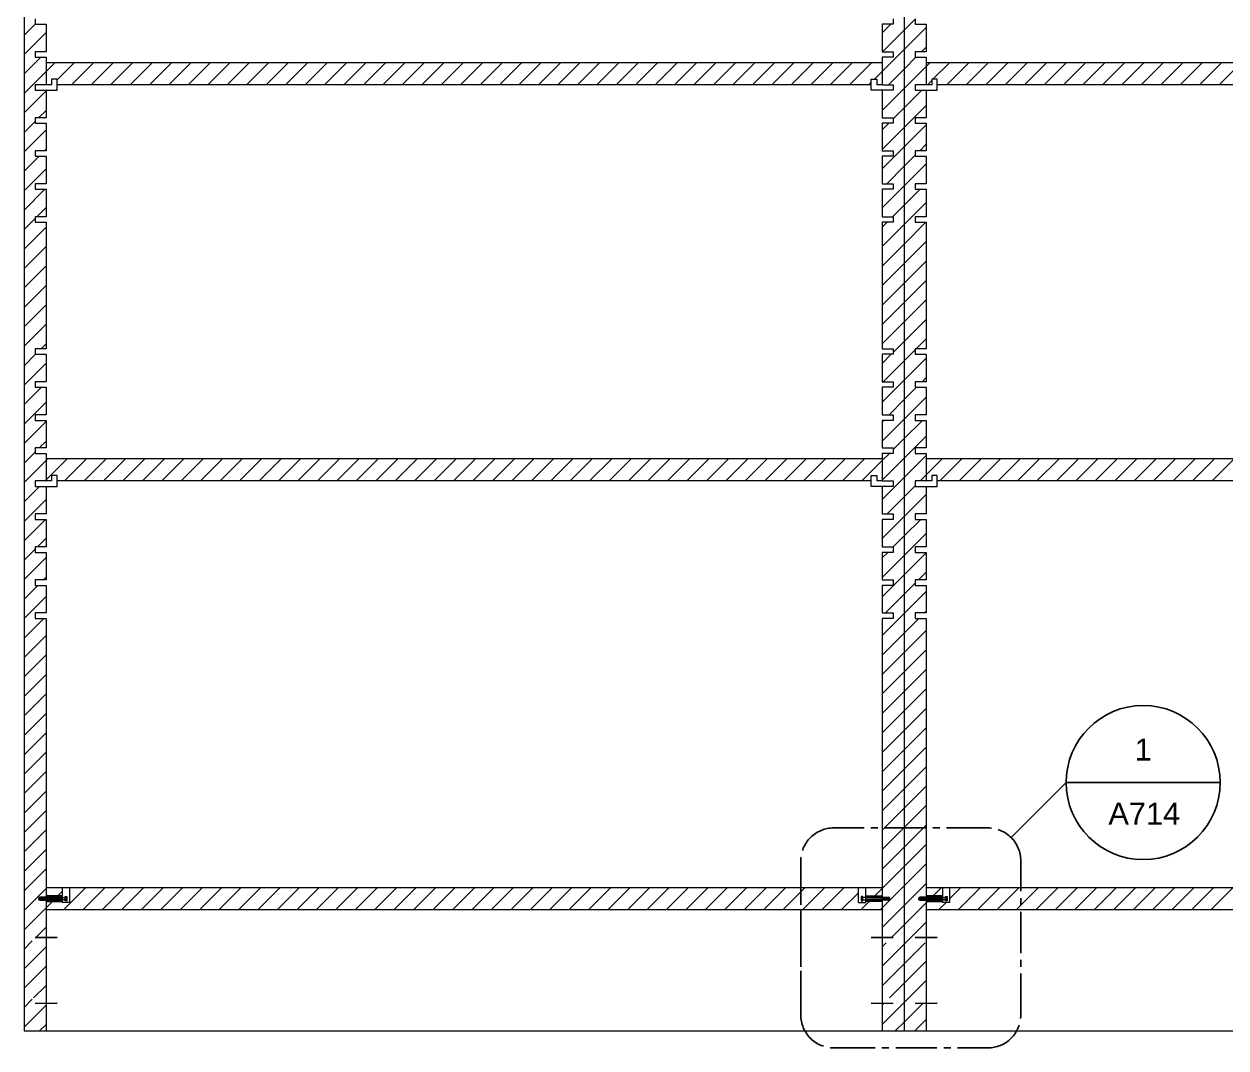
# Model space of a CAD drawing. Header units: millimetres. Extents: x -1085 to 10527, y 119 to 3003.
# Drawn here: x 2549.7 to 2659, y 1751.7 to 1844.7 of the extents above; entities that cross this region are included whole.
import ezdxf
from ezdxf.enums import TextEntityAlignment as Align

# ---------------------------------------------------------------- set-up
doc = ezdxf.new("R2010")
doc.units = ezdxf.units.MM
doc.linetypes.add('CENTER2', pattern=[1.125, 0.75, -0.125, 0.125, -0.125])
doc.layers.add('A-SECT A-MCUT', color=4, linetype='Continuous', lineweight=35)
doc.styles.add('ARIAL', font='arial.ttf')

msp = doc.modelspace()

# ---------------------------------------------------------------- linework, layer by layer
for p, q in [((2549.71, 1990.22), (2549.71, 1753.22)), ((2629.71, 1990.22), (2629.71, 1753.22)), ((2550.71, 1845.22), (2550.71, 1844.72)), ((2628.71, 1845.22), (2628.71, 1844.72)), ((2630.71, 1845.22), (2630.71, 1844.72)), ((2550.71, 1844.72), (2551.71, 1844.72)), ((2551.71, 1844.72), (2551.71, 1842.22)), ((2627.71, 1844.72), (2627.71, 1842.22)), ((2627.71, 1844.72), (2627.71, 1842.22)), ((2628.71, 1844.72), (2627.71, 1844.72)), ((2630.71, 1844.72), (2631.71, 1844.72)), ((2631.71, 1844.72), (2631.71, 1842.22)), ((2631.71, 1844.72), (2631.71, 1842.22)), ((2551.71, 1842.22), (2550.71, 1842.22)), ((2550.71, 1842.22), (2550.71, 1841.72)), ((2627.71, 1842.22), (2628.71, 1842.22)), ((2628.71, 1842.22), (2628.71, 1841.72)), ((2631.71, 1842.22), (2630.71, 1842.22)), ((2630.71, 1842.22), (2630.71, 1841.72)), ((2550.71, 1841.72), (2551.71, 1841.72)), ((2551.71, 1841.72), (2551.71, 1839.22)), ((2627.71, 1841.22), (2551.71, 1841.22)), ((2627.71, 1841.72), (2627.71, 1839.22)), ((2627.71, 1841.72), (2627.71, 1839.22)), ((2628.71, 1841.72), (2627.71, 1841.72)), ((2630.71, 1841.72), (2631.71, 1841.72)), ((2631.71, 1841.72), (2631.71, 1839.22)), ((2631.71, 1841.72), (2631.71, 1839.22)), ((2667.71, 1841.22), (2631.71, 1841.22)), ((2551.71, 1839.22), (2550.71, 1839.22)), ((2550.71, 1839.22), (2550.71, 1838.72)), ((2550.71, 1838.72), (2551.71, 1838.72)), ((2552.21, 1839.22), (2551.71, 1839.22)), ((2551.71, 1838.72), (2551.71, 1836.22)), ((2551.71, 1838.72), (2552.71, 1838.72)), ((2552.71, 1839.72), (2552.21, 1839.72)), ((2552.21, 1839.72), (2552.21, 1839.22)), ((2552.71, 1838.72), (2552.71, 1839.72)), ((2626.71, 1839.22), (2552.71, 1839.22)), ((2626.71, 1838.72), (2626.71, 1839.72)), ((2626.71, 1839.72), (2627.21, 1839.72)), ((2627.71, 1838.72), (2626.71, 1838.72)), ((2627.21, 1839.72), (2627.21, 1839.22)), ((2627.71, 1839.22), (2627.21, 1839.22)), ((2627.71, 1839.22), (2627.21, 1839.22)), ((2627.71, 1839.22), (2628.71, 1839.22)), ((2627.71, 1838.72), (2627.71, 1836.22)), ((2627.71, 1838.72), (2627.71, 1836.22)), ((2628.71, 1838.72), (2627.71, 1838.72)), ((2628.71, 1839.22), (2628.71, 1838.72)), ((2631.71, 1839.22), (2630.71, 1839.22)), ((2630.71, 1839.22), (2630.71, 1838.72)), ((2630.71, 1838.72), (2631.71, 1838.72)), ((2632.21, 1839.22), (2631.71, 1839.22)), ((2632.21, 1839.22), (2631.71, 1839.22)), ((2631.71, 1838.72), (2631.71, 1836.22)), ((2631.71, 1838.72), (2631.71, 1836.22)), ((2631.71, 1838.72), (2632.71, 1838.72)), ((2632.71, 1839.72), (2632.21, 1839.72)), ((2632.21, 1839.72), (2632.21, 1839.22)), ((2632.71, 1838.72), (2632.71, 1839.72)), ((2666.71, 1839.22), (2632.71, 1839.22)), ((2551.71, 1836.22), (2550.71, 1836.22)), ((2550.71, 1836.22), (2550.71, 1835.72)), ((2550.71, 1835.72), (2551.71, 1835.72)), ((2551.71, 1835.72), (2551.71, 1833.22)), ((2627.71, 1836.22), (2628.71, 1836.22)), ((2627.71, 1835.72), (2627.71, 1833.22)), ((2627.71, 1835.72), (2627.71, 1833.22)), ((2628.71, 1835.72), (2627.71, 1835.72)), ((2628.71, 1836.22), (2628.71, 1835.72)), ((2631.71, 1836.22), (2630.71, 1836.22)), ((2630.71, 1836.22), (2630.71, 1835.72)), ((2630.71, 1835.72), (2631.71, 1835.72)), ((2631.71, 1835.72), (2631.71, 1833.22)), ((2631.71, 1835.72), (2631.71, 1833.22)), ((2551.71, 1833.22), (2550.71, 1833.22)), ((2550.71, 1833.22), (2550.71, 1832.72)), ((2627.71, 1833.22), (2628.71, 1833.22)), ((2628.71, 1833.22), (2628.71, 1832.72)), ((2631.71, 1833.22), (2630.71, 1833.22)), ((2630.71, 1833.22), (2630.71, 1832.72)), ((2550.71, 1832.72), (2551.71, 1832.72)), ((2551.71, 1832.72), (2551.71, 1830.22)), ((2627.71, 1832.72), (2627.71, 1830.22)), ((2627.71, 1832.72), (2627.71, 1830.22)), ((2628.71, 1832.72), (2627.71, 1832.72)), ((2630.71, 1832.72), (2631.71, 1832.72)), ((2631.71, 1832.72), (2631.71, 1830.22)), ((2631.71, 1832.72), (2631.71, 1830.22)), ((2551.71, 1830.22), (2550.71, 1830.22)), ((2550.71, 1830.22), (2550.71, 1829.72)), ((2627.71, 1830.22), (2628.71, 1830.22)), ((2628.71, 1830.22), (2628.71, 1829.72)), ((2631.71, 1830.22), (2630.71, 1830.22)), ((2630.71, 1830.22), (2630.71, 1829.72)), ((2550.71, 1829.72), (2551.71, 1829.72)), ((2551.71, 1829.72), (2551.71, 1827.22)), ((2627.71, 1829.72), (2627.71, 1827.22)), ((2627.71, 1829.72), (2627.71, 1827.22)), ((2628.71, 1829.72), (2627.71, 1829.72)), ((2630.71, 1829.72), (2631.71, 1829.72)), ((2631.71, 1829.72), (2631.71, 1827.22)), ((2631.71, 1829.72), (2631.71, 1827.22)), ((2551.71, 1827.22), (2550.71, 1827.22)), ((2550.71, 1827.22), (2550.71, 1826.72)), ((2550.71, 1826.72), (2551.71, 1826.72)), ((2551.71, 1826.72), (2551.71, 1815.22)), ((2627.71, 1827.22), (2628.71, 1827.22)), ((2627.71, 1826.72), (2627.71, 1815.22)), ((2628.71, 1826.72), (2627.71, 1826.72)), ((2628.71, 1827.22), (2628.71, 1826.72)), ((2631.71, 1827.22), (2630.71, 1827.22)), ((2630.71, 1827.22), (2630.71, 1826.72)), ((2630.71, 1826.72), (2631.71, 1826.72)), ((2631.71, 1826.72), (2631.71, 1815.22)), ((2551.71, 1815.22), (2550.71, 1815.22)), ((2550.71, 1815.22), (2550.71, 1814.72)), ((2550.71, 1814.72), (2551.71, 1814.72)), ((2551.71, 1814.72), (2551.71, 1812.22)), ((2627.71, 1815.22), (2628.71, 1815.22)), ((2627.71, 1814.72), (2627.71, 1812.22)), ((2628.71, 1814.72), (2627.71, 1814.72)), ((2628.71, 1815.22), (2628.71, 1814.72)), ((2631.71, 1815.22), (2630.71, 1815.22)), ((2630.71, 1815.22), (2630.71, 1814.72)), ((2630.71, 1814.72), (2631.71, 1814.72)), ((2631.71, 1814.72), (2631.71, 1812.22)), ((2551.71, 1812.22), (2550.71, 1812.22)), ((2550.71, 1812.22), (2550.71, 1811.72)), ((2550.71, 1811.72), (2551.71, 1811.72)), ((2551.71, 1811.72), (2551.71, 1809.22)), ((2627.71, 1812.22), (2628.71, 1812.22)), ((2627.71, 1811.72), (2627.71, 1809.22)), ((2628.71, 1811.72), (2627.71, 1811.72)), ((2628.71, 1812.22), (2628.71, 1811.72)), ((2631.71, 1812.22), (2630.71, 1812.22)), ((2630.71, 1812.22), (2630.71, 1811.72)), ((2630.71, 1811.72), (2631.71, 1811.72)), ((2631.71, 1811.72), (2631.71, 1809.22)), ((2551.71, 1809.22), (2550.71, 1809.22)), ((2550.71, 1809.22), (2550.71, 1808.72)), ((2627.71, 1809.22), (2628.71, 1809.22)), ((2628.71, 1809.22), (2628.71, 1808.72)), ((2631.71, 1809.22), (2630.71, 1809.22)), ((2630.71, 1809.22), (2630.71, 1808.72)), ((2550.71, 1808.72), (2551.71, 1808.72)), ((2551.71, 1808.72), (2551.71, 1806.22)), ((2627.71, 1808.72), (2627.71, 1806.22)), ((2628.71, 1808.72), (2627.71, 1808.72)), ((2630.71, 1808.72), (2631.71, 1808.72)), ((2631.71, 1808.72), (2631.71, 1806.22)), ((2551.71, 1806.22), (2550.71, 1806.22)), ((2550.71, 1806.22), (2550.71, 1805.72)), ((2627.71, 1806.22), (2628.71, 1806.22)), ((2628.71, 1806.22), (2628.71, 1805.72)), ((2631.71, 1806.22), (2630.71, 1806.22)), ((2630.71, 1806.22), (2630.71, 1805.72)), ((2550.71, 1805.72), (2551.71, 1805.72)), ((2551.71, 1805.72), (2551.71, 1803.22)), ((2627.71, 1805.22), (2551.71, 1805.22)), ((2627.71, 1805.72), (2627.71, 1803.22)), ((2628.71, 1805.72), (2627.71, 1805.72)), ((2630.71, 1805.72), (2631.71, 1805.72)), ((2631.71, 1805.72), (2631.71, 1803.22)), ((2667.71, 1805.22), (2631.71, 1805.22)), ((2552.71, 1803.72), (2552.21, 1803.72)), ((2552.21, 1803.72), (2552.21, 1803.22)), ((2552.71, 1802.72), (2552.71, 1803.72)), ((2626.71, 1802.72), (2626.71, 1803.72)), ((2626.71, 1803.72), (2627.21, 1803.72)), ((2627.21, 1803.72), (2627.21, 1803.22)), ((2632.71, 1803.72), (2632.21, 1803.72)), ((2632.21, 1803.72), (2632.21, 1803.22)), ((2632.71, 1802.72), (2632.71, 1803.72)), ((2551.71, 1803.22), (2550.71, 1803.22)), ((2550.71, 1803.22), (2550.71, 1802.72)), ((2550.71, 1802.72), (2551.71, 1802.72)), ((2552.21, 1803.22), (2551.71, 1803.22)), ((2551.71, 1802.72), (2551.71, 1800.22)), ((2551.71, 1802.72), (2552.71, 1802.72)), ((2626.71, 1803.22), (2552.71, 1803.22)), ((2627.71, 1802.72), (2626.71, 1802.72)), ((2627.71, 1803.22), (2627.21, 1803.22)), ((2627.71, 1803.22), (2628.71, 1803.22)), ((2627.71, 1802.72), (2627.71, 1800.22)), ((2628.71, 1802.72), (2627.71, 1802.72)), ((2628.71, 1803.22), (2628.71, 1802.72)), ((2631.71, 1803.22), (2630.71, 1803.22)), ((2630.71, 1803.22), (2630.71, 1802.72)), ((2630.71, 1802.72), (2631.71, 1802.72)), ((2632.21, 1803.22), (2631.71, 1803.22)), ((2631.71, 1802.72), (2631.71, 1800.22)), ((2631.71, 1802.72), (2632.71, 1802.72)), ((2666.71, 1803.22), (2632.71, 1803.22)), ((2551.71, 1800.22), (2550.71, 1800.22)), ((2550.71, 1800.22), (2550.71, 1799.72)), ((2550.71, 1799.72), (2551.71, 1799.72)), ((2551.71, 1799.72), (2551.71, 1797.22)), ((2627.71, 1800.22), (2628.71, 1800.22)), ((2627.71, 1799.72), (2627.71, 1797.22)), ((2628.71, 1799.72), (2627.71, 1799.72)), ((2628.71, 1800.22), (2628.71, 1799.72)), ((2631.71, 1800.22), (2630.71, 1800.22)), ((2630.71, 1800.22), (2630.71, 1799.72)), ((2630.71, 1799.72), (2631.71, 1799.72)), ((2631.71, 1799.72), (2631.71, 1797.22)), ((2551.71, 1797.22), (2550.71, 1797.22)), ((2550.71, 1797.22), (2550.71, 1796.72)), ((2627.71, 1797.22), (2628.71, 1797.22)), ((2628.71, 1797.22), (2628.71, 1796.72)), ((2631.71, 1797.22), (2630.71, 1797.22)), ((2630.71, 1797.22), (2630.71, 1796.72)), ((2550.71, 1796.72), (2551.71, 1796.72)), ((2551.71, 1796.72), (2551.71, 1794.22)), ((2627.71, 1796.72), (2627.71, 1794.22)), ((2628.71, 1796.72), (2627.71, 1796.72)), ((2630.71, 1796.72), (2631.71, 1796.72)), ((2631.71, 1796.72), (2631.71, 1794.22)), ((2551.71, 1794.22), (2550.71, 1794.22)), ((2550.71, 1794.22), (2550.71, 1793.72)), ((2627.71, 1794.22), (2628.71, 1794.22)), ((2628.71, 1794.22), (2628.71, 1793.72)), ((2631.71, 1794.22), (2630.71, 1794.22)), ((2630.71, 1794.22), (2630.71, 1793.72)), ((2550.71, 1793.72), (2551.71, 1793.72)), ((2551.71, 1793.72), (2551.71, 1791.22)), ((2627.71, 1793.72), (2627.71, 1791.22)), ((2628.71, 1793.72), (2627.71, 1793.72)), ((2630.71, 1793.72), (2631.71, 1793.72)), ((2631.71, 1793.72), (2631.71, 1791.22)), ((2551.71, 1791.22), (2550.71, 1791.22)), ((2550.71, 1791.22), (2550.71, 1790.72)), ((2550.71, 1790.72), (2551.71, 1790.72)), ((2551.71, 1790.72), (2551.71, 1753.22)), ((2627.71, 1791.22), (2628.71, 1791.22)), ((2627.71, 1790.72), (2627.71, 1753.22)), ((2628.71, 1790.72), (2627.71, 1790.72)), ((2628.71, 1791.22), (2628.71, 1790.72)), ((2631.71, 1791.22), (2630.71, 1791.22)), ((2630.71, 1791.22), (2630.71, 1790.72)), ((2630.71, 1790.72), (2631.71, 1790.72)), ((2631.71, 1790.72), (2631.71, 1753.22)), ((2627.71, 1766.22), (2551.71, 1766.22)), ((2551.71, 1765.49), (2551.71, 1764.99)), ((2553.21, 1765.49), (2551.71, 1765.49)), ((2553.21, 1765.49), (2553.21, 1766.22)), ((2553.21, 1764.99), (2553.21, 1765.49)), ((2553.86, 1764.91), (2553.86, 1766.22)), ((2625.56, 1764.91), (2625.56, 1766.22)), ((2626.21, 1765.49), (2626.21, 1766.22)), ((2626.21, 1764.99), (2626.21, 1765.49)), ((2626.21, 1765.49), (2627.71, 1765.49)), ((2627.71, 1765.49), (2627.71, 1764.99)), ((2667.71, 1766.22), (2631.71, 1766.22)), ((2631.71, 1765.49), (2631.71, 1764.99)), ((2633.21, 1765.49), (2631.71, 1765.49)), ((2633.21, 1765.49), (2633.21, 1766.22)), ((2633.21, 1764.99), (2633.21, 1765.49)), ((2633.86, 1764.91), (2633.86, 1766.22)), ((2551.23, 1765.38), (2551.02, 1765.17)), ((2551.37, 1765.38), (2551.1, 1765.11)), ((2551.71, 1765.38), (2551.15, 1765.38)), ((2551.15, 1765.1), (2551.71, 1765.1)), ((2551.51, 1765.38), (2551.23, 1765.1)), ((2551.65, 1765.38), (2551.37, 1765.1)), ((2551.71, 1765.29), (2551.51, 1765.1)), ((2553.21, 1765.44), (2551.71, 1765.44)), ((2551.71, 1765.34), (2553.21, 1765.34)), ((2553.21, 1765.24), (2551.71, 1765.24)), ((2553.21, 1765.14), (2551.71, 1765.14)), ((2553.21, 1765.04), (2551.71, 1765.04)), ((2551.71, 1764.99), (2553.21, 1764.99)), ((2553.21, 1765.34), (2553.46, 1765.34)), ((2553.46, 1765.14), (2553.21, 1765.14)), ((2553.21, 1764.91), (2553.21, 1764.99)), ((2553.86, 1764.91), (2553.21, 1764.91)), ((2553.46, 1765.44), (2553.61, 1765.44)), ((2553.46, 1765.04), (2553.46, 1765.44)), ((2553.61, 1765.32), (2553.46, 1765.32)), ((2553.61, 1765.16), (2553.46, 1765.16)), ((2553.61, 1765.04), (2553.46, 1765.04)), ((2553.61, 1765.44), (2553.61, 1765.04)), ((2625.56, 1764.91), (2626.21, 1764.91)), ((2625.96, 1765.44), (2625.81, 1765.44)), ((2625.81, 1765.44), (2625.81, 1765.04)), ((2625.81, 1765.32), (2625.96, 1765.32)), ((2625.81, 1765.16), (2625.96, 1765.16)), ((2625.81, 1765.04), (2625.96, 1765.04)), ((2625.96, 1765.04), (2625.96, 1765.44)), ((2626.21, 1765.34), (2625.96, 1765.34)), ((2625.96, 1765.14), (2626.21, 1765.14)), ((2626.21, 1765.44), (2627.71, 1765.44)), ((2627.71, 1765.34), (2626.21, 1765.34)), ((2626.21, 1765.24), (2627.71, 1765.24)), ((2626.21, 1765.14), (2627.71, 1765.14)), ((2626.21, 1765.04), (2627.71, 1765.04)), ((2626.21, 1764.91), (2626.21, 1764.99)), ((2627.71, 1764.99), (2626.21, 1764.99)), ((2627.71, 1765.38), (2628.27, 1765.38)), ((2627.71, 1765.29), (2627.91, 1765.1)), ((2628.27, 1765.1), (2627.71, 1765.1)), ((2627.76, 1765.38), (2628.05, 1765.1)), ((2627.9, 1765.38), (2628.19, 1765.1)), ((2628.04, 1765.38), (2628.32, 1765.11)), ((2628.18, 1765.38), (2628.39, 1765.17)), ((2631.23, 1765.38), (2631.02, 1765.17)), ((2631.37, 1765.38), (2631.1, 1765.11)), ((2631.71, 1765.38), (2631.15, 1765.38)), ((2631.15, 1765.1), (2631.71, 1765.1)), ((2631.51, 1765.38), (2631.23, 1765.1)), ((2631.65, 1765.38), (2631.37, 1765.1)), ((2631.71, 1765.29), (2631.51, 1765.1)), ((2633.21, 1765.44), (2631.71, 1765.44)), ((2631.71, 1765.34), (2633.21, 1765.34)), ((2633.21, 1765.24), (2631.71, 1765.24)), ((2633.21, 1765.14), (2631.71, 1765.14)), ((2633.21, 1765.04), (2631.71, 1765.04)), ((2631.71, 1764.99), (2633.21, 1764.99)), ((2633.21, 1765.34), (2633.46, 1765.34)), ((2633.46, 1765.14), (2633.21, 1765.14)), ((2633.21, 1764.91), (2633.21, 1764.99)), ((2633.86, 1764.91), (2633.21, 1764.91)), ((2633.46, 1765.44), (2633.61, 1765.44)), ((2633.46, 1765.04), (2633.46, 1765.44)), ((2633.61, 1765.32), (2633.46, 1765.32)), ((2633.61, 1765.16), (2633.46, 1765.16)), ((2633.61, 1765.04), (2633.46, 1765.04)), ((2633.61, 1765.44), (2633.61, 1765.04)), ((2627.71, 1764.22), (2551.71, 1764.22)), ((2667.71, 1764.22), (2631.71, 1764.22)), ((2549.71, 1753.22), (2749.71, 1753.22))]:
    msp.add_line(p, q)
at = {"linetype": 'Continuous', "transparency": 33554569}
for p, q in [((2549.71, 1843.73), (2550.71, 1844.73)), ((2627.71, 1843.95), (2628.48, 1844.72)), ((2627.74, 1842.22), (2629.71, 1844.18)), ((2629.71, 1844.18), (2630.71, 1845.18)), ((2629.71, 1842.42), (2631.71, 1844.42)), ((2549.71, 1841.97), (2551.71, 1843.97)), ((2627.71, 1840.42), (2629.71, 1842.42)), ((2631.28, 1842.22), (2631.71, 1842.65)), ((2549.71, 1840.2), (2551.23, 1841.72)), ((2551.71, 1840.43), (2552.5, 1841.22)), ((2552.71, 1839.66), (2554.27, 1841.22)), ((2554.03, 1839.22), (2556.03, 1841.22)), ((2555.8, 1839.22), (2557.8, 1841.22)), ((2557.57, 1839.22), (2559.57, 1841.22)), ((2559.34, 1839.22), (2561.34, 1841.22)), ((2561.11, 1839.22), (2563.11, 1841.22)), ((2562.87, 1839.22), (2564.87, 1841.22)), ((2564.64, 1839.22), (2566.64, 1841.22)), ((2566.41, 1839.22), (2568.41, 1841.22)), ((2568.18, 1839.22), (2570.18, 1841.22)), ((2569.94, 1839.22), (2571.94, 1841.22)), ((2571.71, 1839.22), (2573.71, 1841.22)), ((2573.48, 1839.22), (2575.48, 1841.22)), ((2575.25, 1839.22), (2577.25, 1841.22)), ((2577.02, 1839.22), (2579.02, 1841.22)), ((2578.78, 1839.22), (2580.78, 1841.22)), ((2580.55, 1839.22), (2582.55, 1841.22)), ((2582.32, 1839.22), (2584.32, 1841.22)), ((2584.09, 1839.22), (2586.09, 1841.22)), ((2585.85, 1839.22), (2587.85, 1841.22)), ((2587.62, 1839.22), (2589.62, 1841.22)), ((2589.39, 1839.22), (2591.39, 1841.22)), ((2591.16, 1839.22), (2593.16, 1841.22)), ((2592.93, 1839.22), (2594.93, 1841.22)), ((2594.69, 1839.22), (2596.69, 1841.22)), ((2596.46, 1839.22), (2598.46, 1841.22)), ((2598.23, 1839.22), (2600.23, 1841.22)), ((2600, 1839.22), (2602, 1841.22)), ((2601.76, 1839.22), (2603.76, 1841.22)), ((2603.53, 1839.22), (2605.53, 1841.22)), ((2605.3, 1839.22), (2607.3, 1841.22)), ((2607.07, 1839.22), (2609.07, 1841.22)), ((2608.84, 1839.22), (2610.84, 1841.22)), ((2610.6, 1839.22), (2612.6, 1841.22)), ((2612.37, 1839.22), (2614.37, 1841.22)), ((2614.14, 1839.22), (2616.14, 1841.22)), ((2615.91, 1839.22), (2617.91, 1841.22)), ((2617.67, 1839.22), (2619.67, 1841.22)), ((2619.44, 1839.22), (2621.44, 1841.22)), ((2621.21, 1839.22), (2623.21, 1841.22)), ((2622.98, 1839.22), (2624.98, 1841.22)), ((2624.74, 1839.22), (2626.74, 1841.22)), ((2629.71, 1840.65), (2630.78, 1841.72)), ((2629.71, 1838.88), (2631.71, 1840.88)), ((2631.71, 1840.88), (2632.05, 1841.22)), ((2632.32, 1839.72), (2633.82, 1841.22)), ((2633.58, 1839.22), (2635.58, 1841.22)), ((2635.35, 1839.22), (2637.35, 1841.22)), ((2637.12, 1839.22), (2639.12, 1841.22)), ((2638.89, 1839.22), (2640.89, 1841.22)), ((2640.65, 1839.22), (2642.65, 1841.22)), ((2642.42, 1839.22), (2644.42, 1841.22)), ((2644.19, 1839.22), (2646.19, 1841.22)), ((2645.96, 1839.22), (2647.96, 1841.22)), ((2647.73, 1839.22), (2649.73, 1841.22)), ((2649.49, 1839.22), (2651.49, 1841.22)), ((2651.26, 1839.22), (2653.26, 1841.22)), ((2653.03, 1839.22), (2655.03, 1841.22)), ((2654.8, 1839.22), (2656.8, 1841.22)), ((2656.56, 1839.22), (2658.56, 1841.22)), ((2658.33, 1839.22), (2660.33, 1841.22)), ((2549.71, 1838.43), (2551.71, 1840.43)), ((2627.01, 1839.72), (2627.71, 1840.42)), ((2628.28, 1839.22), (2629.71, 1840.65)), ((2549.71, 1836.66), (2551.71, 1838.66)), ((2626.51, 1839.22), (2626.71, 1839.42)), ((2627.71, 1836.88), (2629.71, 1838.88)), ((2627.71, 1838.65), (2627.78, 1838.72)), ((2629.71, 1837.11), (2631.32, 1838.72)), ((2631.82, 1839.22), (2632.21, 1839.61)), ((2551.03, 1836.22), (2551.71, 1836.89)), ((2628.71, 1836.11), (2629.71, 1837.11)), ((2629.71, 1835.35), (2631.71, 1837.35)), ((2549.71, 1834.89), (2550.71, 1835.89)), ((2627.71, 1835.11), (2628.32, 1835.72)), ((2629.71, 1833.58), (2631.71, 1835.58)), ((2549.71, 1833.13), (2551.71, 1835.13)), ((2627.71, 1833.35), (2629.71, 1835.35)), ((2551.57, 1833.22), (2551.71, 1833.36)), ((2627.71, 1831.58), (2629.71, 1833.58)), ((2631.12, 1833.22), (2631.71, 1833.81)), ((2549.71, 1831.36), (2551.07, 1832.72)), ((2629.71, 1831.81), (2630.71, 1832.81)), ((2549.71, 1829.59), (2551.71, 1831.59)), ((2628.12, 1830.22), (2629.71, 1831.81)), ((2629.71, 1830.04), (2631.71, 1832.04)), ((2627.71, 1828.04), (2629.71, 1830.04)), ((2631.65, 1830.22), (2631.71, 1830.27)), ((2549.71, 1827.82), (2551.61, 1829.72)), ((2629.71, 1828.27), (2631.15, 1829.72)), ((2550.87, 1827.22), (2551.71, 1828.06)), ((2628.65, 1827.22), (2629.71, 1828.27)), ((2629.71, 1826.51), (2631.71, 1828.51)), ((2549.71, 1826.06), (2550.71, 1827.06)), ((2627.71, 1826.27), (2628.15, 1826.72)), ((2629.71, 1824.74), (2631.69, 1826.72)), ((2549.71, 1824.29), (2551.71, 1826.29)), ((2627.71, 1824.51), (2629.71, 1826.51)), ((2549.71, 1822.52), (2551.71, 1824.52)), ((2627.71, 1822.74), (2629.71, 1824.74)), ((2629.71, 1822.97), (2631.71, 1824.97)), ((2549.71, 1820.75), (2551.71, 1822.75)), ((2627.71, 1820.97), (2629.71, 1822.97)), ((2629.71, 1821.2), (2631.71, 1823.2)), ((2627.71, 1819.2), (2629.71, 1821.2)), ((2629.71, 1819.44), (2631.71, 1821.44)), ((2549.71, 1818.98), (2551.71, 1820.98)), ((2549.71, 1817.22), (2551.71, 1819.22)), ((2627.71, 1817.44), (2629.71, 1819.44)), ((2629.71, 1817.67), (2631.71, 1819.67)), ((2629.71, 1815.9), (2631.71, 1817.9)), ((2549.71, 1815.45), (2551.71, 1817.45)), ((2627.71, 1815.67), (2629.71, 1817.67)), ((2628.71, 1814.9), (2629.71, 1815.9)), ((2630.8, 1815.22), (2631.71, 1816.13)), ((2549.71, 1813.68), (2550.75, 1814.72)), ((2551.25, 1815.22), (2551.71, 1815.68)), ((2627.71, 1813.9), (2628.53, 1814.72)), ((2629.71, 1814.13), (2630.71, 1815.13)), ((2549.71, 1811.91), (2551.71, 1813.91)), ((2627.8, 1812.22), (2629.71, 1814.13)), ((2629.71, 1812.36), (2631.71, 1814.36)), ((2631.33, 1812.22), (2631.71, 1812.6)), ((2549.71, 1810.15), (2551.28, 1811.72)), ((2627.71, 1810.36), (2629.71, 1812.36)), ((2629.71, 1810.6), (2630.83, 1811.72)), ((2549.71, 1808.38), (2551.71, 1810.38)), ((2628.33, 1809.22), (2629.71, 1810.6)), ((2629.71, 1808.83), (2631.71, 1810.83)), ((2549.71, 1806.61), (2551.71, 1808.61)), ((2627.71, 1806.83), (2629.71, 1808.83)), ((2627.71, 1808.6), (2627.83, 1808.72)), ((2629.71, 1807.06), (2631.37, 1808.72)), ((2628.71, 1806.06), (2629.71, 1807.06)), ((2629.71, 1805.29), (2631.71, 1807.29)), ((2551.09, 1806.22), (2551.71, 1806.84)), ((2549.71, 1804.84), (2550.71, 1805.84)), ((2549.71, 1803.07), (2551.71, 1805.07)), ((2551.71, 1805.07), (2551.85, 1805.22)), ((2551.71, 1803.31), (2553.62, 1805.22)), ((2553.39, 1803.22), (2555.39, 1805.22)), ((2555.16, 1803.22), (2557.16, 1805.22)), ((2556.93, 1803.22), (2558.93, 1805.22)), ((2558.69, 1803.22), (2560.69, 1805.22)), ((2560.46, 1803.22), (2562.46, 1805.22)), ((2562.23, 1803.22), (2564.23, 1805.22)), ((2564, 1803.22), (2566, 1805.22)), ((2565.76, 1803.22), (2567.76, 1805.22)), ((2567.53, 1803.22), (2569.53, 1805.22)), ((2569.3, 1803.22), (2571.3, 1805.22)), ((2571.07, 1803.22), (2573.07, 1805.22)), ((2572.84, 1803.22), (2574.84, 1805.22)), ((2574.6, 1803.22), (2576.6, 1805.22)), ((2576.37, 1803.22), (2578.37, 1805.22)), ((2578.14, 1803.22), (2580.14, 1805.22)), ((2579.91, 1803.22), (2581.91, 1805.22)), ((2581.67, 1803.22), (2583.67, 1805.22)), ((2583.44, 1803.22), (2585.44, 1805.22)), ((2585.21, 1803.22), (2587.21, 1805.22)), ((2586.98, 1803.22), (2588.98, 1805.22)), ((2588.74, 1803.22), (2590.74, 1805.22)), ((2590.51, 1803.22), (2592.51, 1805.22)), ((2592.28, 1803.22), (2594.28, 1805.22)), ((2594.05, 1803.22), (2596.05, 1805.22)), ((2595.82, 1803.22), (2597.82, 1805.22)), ((2597.58, 1803.22), (2599.58, 1805.22)), ((2599.35, 1803.22), (2601.35, 1805.22)), ((2601.12, 1803.22), (2603.12, 1805.22)), ((2602.89, 1803.22), (2604.89, 1805.22)), ((2604.65, 1803.22), (2606.65, 1805.22)), ((2606.42, 1803.22), (2608.42, 1805.22)), ((2608.19, 1803.22), (2610.19, 1805.22)), ((2609.96, 1803.22), (2611.96, 1805.22)), ((2611.73, 1803.22), (2613.73, 1805.22)), ((2613.49, 1803.22), (2615.49, 1805.22)), ((2615.26, 1803.22), (2617.26, 1805.22)), ((2617.03, 1803.22), (2619.03, 1805.22)), ((2618.8, 1803.22), (2620.8, 1805.22)), ((2620.56, 1803.22), (2622.56, 1805.22)), ((2622.33, 1803.22), (2624.33, 1805.22)), ((2624.1, 1803.22), (2626.1, 1805.22)), ((2625.87, 1803.22), (2627.71, 1805.06)), ((2627.71, 1805.06), (2628.37, 1805.72)), ((2627.71, 1803.29), (2629.71, 1805.29)), ((2629.71, 1803.53), (2631.71, 1805.53)), ((2631.71, 1803.76), (2633.17, 1805.22)), ((2632.94, 1803.22), (2634.94, 1805.22)), ((2634.71, 1803.22), (2636.71, 1805.22)), ((2636.47, 1803.22), (2638.47, 1805.22)), ((2638.24, 1803.22), (2640.24, 1805.22)), ((2640.01, 1803.22), (2642.01, 1805.22)), ((2641.78, 1803.22), (2643.78, 1805.22)), ((2643.55, 1803.22), (2645.55, 1805.22)), ((2645.31, 1803.22), (2647.31, 1805.22)), ((2647.08, 1803.22), (2649.08, 1805.22)), ((2648.85, 1803.22), (2650.85, 1805.22)), ((2650.62, 1803.22), (2652.62, 1805.22)), ((2652.38, 1803.22), (2654.38, 1805.22)), ((2654.15, 1803.22), (2656.15, 1805.22)), ((2655.92, 1803.22), (2657.92, 1805.22)), ((2657.69, 1803.22), (2659.69, 1805.22)), ((2631.17, 1803.22), (2631.71, 1803.76)), ((2549.71, 1801.31), (2551.12, 1802.72)), ((2551.62, 1803.22), (2551.71, 1803.31)), ((2627.64, 1803.22), (2627.71, 1803.29)), ((2627.71, 1801.53), (2629.71, 1803.53)), ((2629.71, 1801.76), (2630.71, 1802.76)), ((2549.71, 1799.54), (2551.71, 1801.54)), ((2628.17, 1800.22), (2629.71, 1801.76)), ((2629.71, 1799.99), (2631.71, 1801.99)), ((2549.71, 1797.77), (2551.66, 1799.72)), ((2627.71, 1797.99), (2629.71, 1799.99)), ((2629.71, 1798.22), (2631.21, 1799.72)), ((2631.71, 1800.22), (2631.71, 1800.22)), ((2629.71, 1796.45), (2631.71, 1798.45)), ((2550.93, 1797.22), (2551.71, 1798)), ((2628.71, 1797.22), (2629.71, 1798.22)), ((2549.71, 1796), (2550.71, 1797)), ((2549.71, 1794.24), (2551.71, 1796.24)), ((2627.71, 1796.22), (2628.21, 1796.72)), ((2627.71, 1794.45), (2629.71, 1796.45)), ((2629.71, 1794.69), (2631.71, 1796.69)), ((2551.46, 1794.22), (2551.71, 1794.47)), ((2627.71, 1792.69), (2629.71, 1794.69)), ((2629.71, 1792.92), (2630.71, 1793.92)), ((2631.01, 1794.22), (2631.71, 1794.92)), ((2549.71, 1792.47), (2550.96, 1793.72)), ((2628.01, 1791.22), (2629.71, 1792.92)), ((2629.71, 1791.15), (2631.71, 1793.15)), ((2549.71, 1790.7), (2551.71, 1792.7)), ((2549.71, 1788.93), (2551.5, 1790.72)), ((2627.71, 1789.15), (2629.71, 1791.15)), ((2629.71, 1789.38), (2631.05, 1790.72)), ((2631.55, 1791.22), (2631.71, 1791.38)), ((2629.71, 1787.62), (2631.71, 1789.62)), ((2549.71, 1787.16), (2551.71, 1789.16)), ((2627.71, 1787.38), (2629.71, 1789.38)), ((2549.71, 1785.4), (2551.71, 1787.4)), ((2627.71, 1785.62), (2629.71, 1787.62)), ((2629.71, 1785.85), (2631.71, 1787.85)), ((2549.71, 1783.63), (2551.71, 1785.63)), ((2627.71, 1783.85), (2629.71, 1785.85)), ((2629.71, 1784.08), (2631.71, 1786.08)), ((2627.71, 1782.08), (2629.71, 1784.08)), ((2629.71, 1782.31), (2631.71, 1784.31)), ((2549.71, 1781.86), (2551.71, 1783.86)), ((2549.71, 1780.09), (2551.71, 1782.09)), ((2627.71, 1780.31), (2629.71, 1782.31)), ((2629.71, 1780.54), (2631.71, 1782.54)), ((2629.71, 1778.78), (2631.71, 1780.78)), ((2549.71, 1778.33), (2551.71, 1780.33)), ((2627.71, 1778.54), (2629.71, 1780.54)), ((2627.71, 1776.78), (2629.71, 1778.78)), ((2629.71, 1777.01), (2631.71, 1779.01)), ((2549.71, 1776.56), (2551.71, 1778.56)), ((2549.71, 1774.79), (2551.71, 1776.79)), ((2627.71, 1775.01), (2629.71, 1777.01)), ((2629.71, 1775.24), (2631.71, 1777.24)), ((2629.71, 1773.47), (2631.71, 1775.47)), ((2549.71, 1773.02), (2551.71, 1775.02)), ((2627.71, 1773.24), (2629.71, 1775.24)), ((2549.71, 1771.26), (2551.71, 1773.26)), ((2627.71, 1771.47), (2629.71, 1773.47)), ((2629.71, 1771.71), (2631.71, 1773.71)), ((2549.71, 1769.49), (2551.71, 1771.49)), ((2627.71, 1769.71), (2629.71, 1771.71)), ((2629.71, 1769.94), (2631.71, 1771.94)), ((2627.71, 1767.94), (2629.71, 1769.94)), ((2629.71, 1768.17), (2631.71, 1770.17)), ((2549.71, 1767.72), (2551.71, 1769.72)), ((2549.71, 1765.95), (2551.71, 1767.95)), ((2627.71, 1766.17), (2629.71, 1768.17)), ((2629.71, 1766.4), (2631.71, 1768.4)), ((2629.71, 1764.63), (2631.71, 1766.63)), ((2549.71, 1764.18), (2551.71, 1766.18)), ((2551.71, 1766.18), (2551.74, 1766.22)), ((2552.78, 1765.49), (2553.21, 1765.92)), ((2553.28, 1764.22), (2555.28, 1766.22)), ((2555.05, 1764.22), (2557.05, 1766.22)), ((2556.82, 1764.22), (2558.82, 1766.22)), ((2558.58, 1764.22), (2560.58, 1766.22)), ((2560.35, 1764.22), (2562.35, 1766.22)), ((2562.12, 1764.22), (2564.12, 1766.22)), ((2563.89, 1764.22), (2565.89, 1766.22)), ((2565.65, 1764.22), (2567.65, 1766.22)), ((2567.42, 1764.22), (2569.42, 1766.22)), ((2569.19, 1764.22), (2571.19, 1766.22)), ((2570.96, 1764.22), (2572.96, 1766.22)), ((2572.73, 1764.22), (2574.73, 1766.22)), ((2574.49, 1764.22), (2576.49, 1766.22)), ((2576.26, 1764.22), (2578.26, 1766.22)), ((2578.03, 1764.22), (2580.03, 1766.22)), ((2579.8, 1764.22), (2581.8, 1766.22)), ((2581.56, 1764.22), (2583.56, 1766.22)), ((2583.33, 1764.22), (2585.33, 1766.22)), ((2585.1, 1764.22), (2587.1, 1766.22)), ((2586.87, 1764.22), (2588.87, 1766.22)), ((2588.64, 1764.22), (2590.64, 1766.22)), ((2590.4, 1764.22), (2592.4, 1766.22)), ((2592.17, 1764.22), (2594.17, 1766.22)), ((2593.94, 1764.22), (2595.94, 1766.22)), ((2595.71, 1764.22), (2597.71, 1766.22)), ((2597.47, 1764.22), (2599.47, 1766.22)), ((2599.24, 1764.22), (2601.24, 1766.22)), ((2601.01, 1764.22), (2603.01, 1766.22)), ((2602.78, 1764.22), (2604.78, 1766.22)), ((2604.55, 1764.22), (2606.55, 1766.22)), ((2606.31, 1764.22), (2608.31, 1766.22)), ((2608.08, 1764.22), (2610.08, 1766.22)), ((2609.85, 1764.22), (2611.85, 1766.22)), ((2611.62, 1764.22), (2613.62, 1766.22)), ((2613.38, 1764.22), (2615.38, 1766.22)), ((2615.15, 1764.22), (2617.15, 1766.22)), ((2616.92, 1764.22), (2618.92, 1766.22)), ((2618.69, 1764.22), (2620.69, 1766.22)), ((2620.46, 1764.22), (2622.46, 1766.22)), ((2622.22, 1764.22), (2624.22, 1766.22)), ((2623.99, 1764.22), (2625.56, 1765.79)), ((2627.03, 1765.49), (2627.71, 1766.17)), ((2627.71, 1764.4), (2629.71, 1766.4)), ((2632.33, 1765.49), (2633.06, 1766.22)), ((2633.86, 1765.25), (2634.83, 1766.22)), ((2634.6, 1764.22), (2636.6, 1766.22)), ((2636.37, 1764.22), (2638.37, 1766.22)), ((2638.13, 1764.22), (2640.13, 1766.22)), ((2639.9, 1764.22), (2641.9, 1766.22)), ((2641.67, 1764.22), (2643.67, 1766.22)), ((2643.44, 1764.22), (2645.44, 1766.22)), ((2645.2, 1764.22), (2647.2, 1766.22)), ((2646.97, 1764.22), (2648.97, 1766.22)), ((2648.74, 1764.22), (2650.74, 1766.22)), ((2650.51, 1764.22), (2652.51, 1766.22)), ((2652.28, 1764.22), (2654.28, 1766.22)), ((2654.04, 1764.22), (2656.04, 1766.22)), ((2655.81, 1764.22), (2657.81, 1766.22)), ((2657.58, 1764.22), (2659.58, 1766.22)), ((2549.71, 1762.42), (2551.71, 1764.42)), ((2551.71, 1764.42), (2552.28, 1764.99)), ((2625.76, 1764.22), (2626.53, 1764.99)), ((2627.53, 1764.22), (2627.71, 1764.4)), ((2627.71, 1762.63), (2629.71, 1764.63)), ((2629.71, 1762.87), (2631.71, 1764.87)), ((2631.71, 1764.87), (2631.83, 1764.99)), ((2632.83, 1764.22), (2633.52, 1764.91)), ((2550.78, 1761.72), (2551.71, 1762.65)), ((2628.56, 1761.72), (2629.71, 1762.87)), ((2629.71, 1761.1), (2631.71, 1763.1)), ((2549.71, 1760.65), (2550.46, 1761.4)), ((2627.71, 1760.87), (2628.06, 1761.22)), ((2627.71, 1759.1), (2629.71, 1761.1)), ((2629.71, 1759.33), (2631.6, 1761.22)), ((2549.71, 1758.88), (2551.71, 1760.88)), ((2549.71, 1757.11), (2551.71, 1759.11)), ((2627.71, 1757.33), (2629.71, 1759.33)), ((2629.71, 1757.56), (2631.71, 1759.56)), ((2550.58, 1756.22), (2551.71, 1757.35)), ((2628.37, 1756.22), (2629.71, 1757.56)), ((2629.71, 1755.8), (2631.71, 1757.8)), ((2549.71, 1755.35), (2550.46, 1756.1)), ((2627.71, 1753.8), (2629.71, 1755.8)), ((2627.71, 1755.56), (2627.87, 1755.72)), ((2629.71, 1754.03), (2631.4, 1755.72)), ((2549.71, 1753.58), (2551.71, 1755.58)), ((2551.12, 1753.22), (2551.71, 1753.81)), ((2628.9, 1753.22), (2629.71, 1754.03)), ((2630.67, 1753.22), (2631.71, 1754.26))]:
    msp.add_line(p, q, dxfattribs=at)
for centre, start, end in [((2551.15, 1765.24), 90, 270), ((2628.27, 1765.24), 270, 90), ((2631.15, 1765.24), 90, 270)]:
    msp.add_arc(centre, 0.14, start, end)
at = {"layer": 'A-SECT A-MCUT'}
for q in [(2639.43, 1770.8), (2658.43, 1775.8)]:
    msp.add_line((2644.43, 1775.8), q, dxfattribs=at)
at = {"layer": 'A-SECT A-MCUT', "transparency": 33554625}
for p, q in [((2552.71, 1761.73), (2550.71, 1761.71)), ((2626.71, 1761.73), (2628.71, 1761.71)), ((2632.71, 1761.73), (2630.71, 1761.71)), ((2552.71, 1755.74), (2550.71, 1755.72)), ((2626.71, 1755.74), (2628.71, 1755.72)), ((2632.71, 1755.74), (2630.71, 1755.72))]:
    msp.add_line(p, q, dxfattribs=at)
at = {"layer": 'A-SECT A-MCUT', "linetype": 'CENTER2', "ltscale": 5}
msp.add_lwpolyline([(2620.31, 1754.68, 0.414214), (2623.31, 1751.68), (2637.31, 1751.68, 0.414214), (2640.31, 1754.68), (2640.31, 1768.68, 0.414214), (2637.31, 1771.68), (2623.31, 1771.68, 0.414214), (2620.31, 1768.68), (2620.31, 1754.68), (2620.31, 1768.68)], format="xyb", dxfattribs=at)
at = {"layer": 'A-SECT A-MCUT'}
msp.add_circle((2651.43, 1775.8), 7, dxfattribs=at)

# ---------------------------------------------------------------- texts
at = {"style": 'ARIAL'}
msp.add_attdef('1', text='1', height=2, dxfattribs=at).set_placement((2651.43, 1779.8), align=Align.TOP_CENTER)
msp.add_attdef('A714', (2648.27, 1771.98), '', height=2, dxfattribs=at)

doc.saveas('drawing.dxf')
